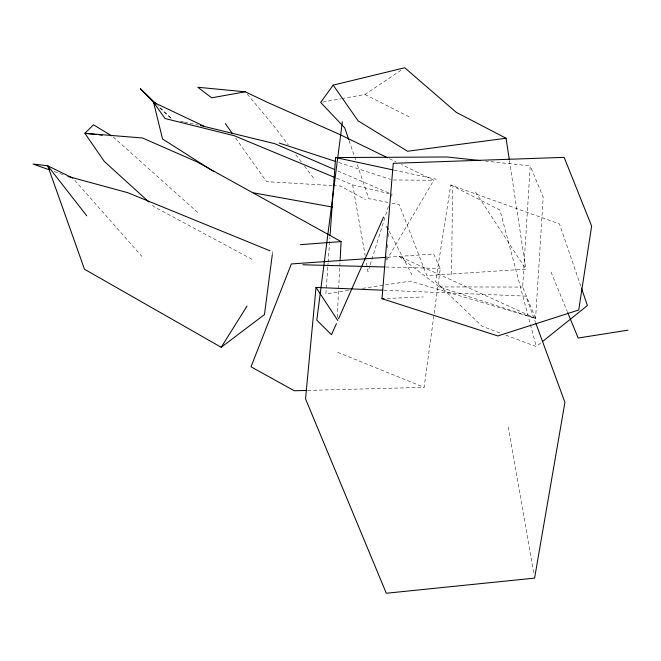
<?xml version="1.0" encoding="UTF-8"?>
<svg xmlns="http://www.w3.org/2000/svg" width="661" height="661" viewBox="0 0 661 661"><rect width="100%" height="100%" fill="white"/><g stroke="black" fill="none" stroke-linecap="round" stroke-linejoin="round"><path stroke-width="0.5" stroke-dasharray="3.31 2.48" d="M451.587 274.505L452.545 187.385M337.176 317.437L338.606 289.766M338.655 288.741L339.771 267.218M339.828 266.193L340.035 262.087M362.525 288.361L410.349 281.14L535.6 318.362L522.644 287.048L530.238 165.886L485.579 161.119M535.6 318.362L398.971 256.195L439.251 286.94L535.6 318.362L543.193 197.201L530.238 165.886M327.79 267.234L325.89 293.889L349.297 290.361M327.856 266.209L328.079 263.136M328.153 262.111L329.905 237.506M386.668 259.178L387.04 254.031M387.486 247.867L387.867 242.719M388.313 236.547L388.536 233.465M272.266 254.931L272.663 251.899L269.795 250.734M307.662 390.411L424.122 387.346L440.292 268.498L433.699 254.006L386.586 257.294M580.763 286.097L559.47 223.939L450.761 185.014L435.616 281.702L482.1 326.237L501.104 333.375M369.846 265.854L368.012 271.721L366.054 260.616M370.152 264.871L388.461 206.174M391.51 196.391L392.122 194.433L337.259 170.703M386.594 260.203L433.781 180.263L401.491 164.539M505.855 335.16L536.261 346.579L541.053 342.729M341.787 98.638L364.93 94.49L401.351 70.033M322.667 102.075L340.779 98.82M509.433 160.582L525.85 269.151L426.841 275.579L399.219 204.555L392.13 203.183M387.032 298.475L423.329 296.954M439.251 286.94L522.644 287.048M393.419 179.99L433.781 180.263M385.925 267.019L440.292 268.498M383.917 290.253L525.85 296.12L535.443 322.196M332.186 185.559L266.614 181.668L235.514 137.926M333.21 185.625L340.382 186.047L365.442 199.597M388.081 202.398L368.846 198.68L356.981 163.788M180.461 121.277L183.452 121.905M184.444 122.12L198.374 125.086M394.006 170.133L436.31 179.247M336.589 178.214L352.677 184.898L389.164 193.714M338.754 162.482L390.461 179.346M54.392 171.62L63.117 174.711M337.688 352.313L424.122 387.346M389.503 158.706L395.964 161.846M364.93 94.49L409.085 116.774M450.761 185.014L499.947 210.066L530.163 323.659M251.973 259.277L154.162 206.786L151.146 204.042M113.279 137.025L198.234 212.916M159.623 107.834L171.744 118.889L157.863 105.504M74.85 180.445L141.941 256.418M247.28 94.159L273.472 125.499L288.336 144.982M295.773 154.724L301.342 162.036M304.44 166.093L314.347 179.081M475.424 191.897L525.85 269.151M389.089 231.176L411.886 274.703M551.034 272.035L567.312 311.628M349.074 140.529L354.346 156.029M354.676 157.004L355.659 159.912M530.428 324.65L536.261 346.579M352.677 184.898L365.161 255.567M508.276 426.849L533.708 573.037"/><path stroke-width="0.99" d="M340.093 261.062L341.093 241.587L196.912 161.838L142.47 137.984L84.889 133.315L104.339 161.458L148.882 201.977M330.046 235.456L335.59 157.549L447.018 156.996L480.506 160.573M381.992 298.689L393.254 163.317L564.147 157.351L591.636 226.112L578.706 310.026L497.84 335.945L381.992 298.689L384.008 298.598M382.884 290.212L316.032 287.444L305.531 398.847L386.288 593.239L534.592 578.119L564.924 402.342L535.798 323.155M342.373 121.731L316.809 320.139L331.483 334.697L336.432 323.576M272.266 254.931L264.458 314.586L221.195 347.289L84.476 269.225L47.708 165.746L33.05 164.06L49.542 169.902M338.523 318.866L383.562 217.097M221.195 347.289L247.049 306.018M509.284 159.565L506.062 138.256L456.206 112.304L404.739 67.761L333.169 85.129L320.659 102.43L344.786 127.928L348.744 139.554M542.656 341.448L587.414 305.531L581.424 288.047M245.322 91.805L211.669 97.811L197.846 87.277L245.322 91.805L267.052 102.182L339.696 134.447L387.66 157.805M627.95 330.178L578.16 338.019L567.7 312.57M506.062 138.256L407.548 151.245L358.146 120.872L333.169 85.129M300.482 244.669L341.093 241.587M385.561 257.369L291.352 263.946L251.006 366.797L294.269 390.767L306.638 390.436M302.829 264.764L384.9 266.994M96.142 134.547L84.889 133.315L93.465 124.805L111.643 135.819M99.208 134.885L102.281 135.216M253.7 192.88L332.582 207.083M200.366 125.507L274.836 143.701L334.425 169.472M335.59 157.549L392.998 169.918M67.967 176.429L127.697 192.665L269.795 250.734M279.248 143.065L335.829 161.524M334.697 177.429L234.374 135.769L165.076 118.534L153.567 102.315L140.297 88.624L156.401 104.099M213.693 171.488L162.556 139.008L153.567 102.315L204.348 126.35M72.817 178.148L47.708 165.746L86.781 215.833M153.567 102.315L155.079 103.694M225.351 123.632L232.523 133.72M316.032 287.444L337.746 320.453M386.718 226.64L388.139 229.359"/></g></svg>
